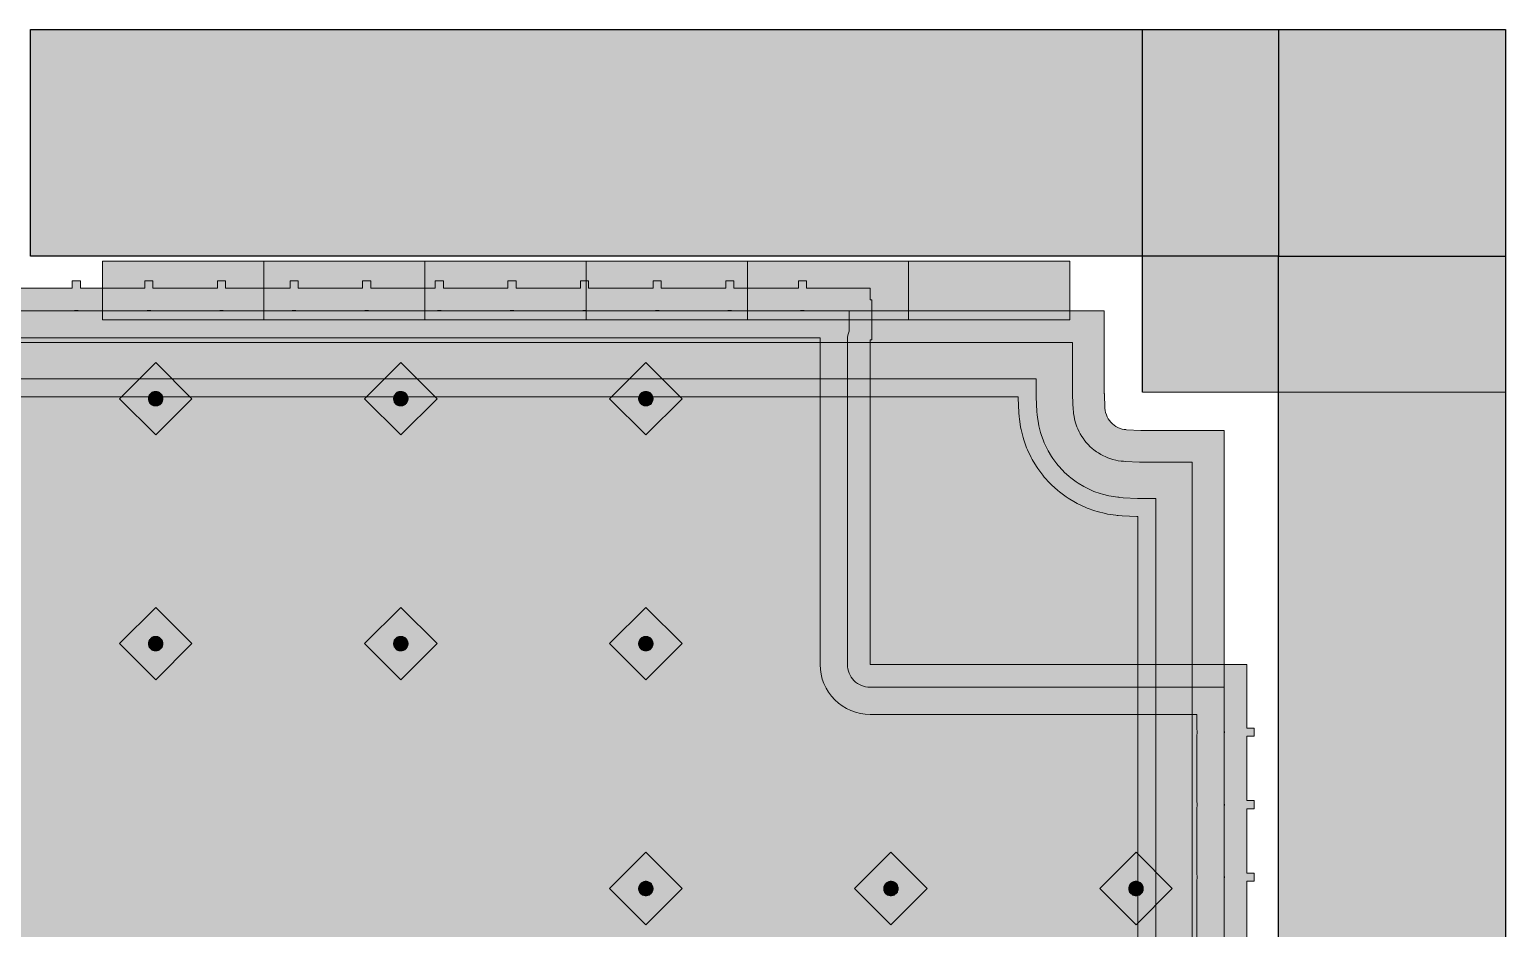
# Model space of a CAD drawing. Header units: metres. Extents: x 2172.2 to 2210.6, y 415.3 to 458.1.
# Drawn here: x 2208.935 to 2210.561, y 436.05 to 437.041 of the extents above; entities that cross this region are included whole.
import ezdxf

# ---------------------------------------------------------------- set-up
doc = ezdxf.new("R2010")
doc.units = ezdxf.units.M
for name, color, linetype, lineweight in [('NC_N1_BANQUETTES', 7, 'CONTINUOUS', 13), ('NC_N1_COLUMNS', 8, 'CONTINUOUS', 25), ('NC_N1_FLOOR_DECOR', 32, 'CONTINUOUS', 13), ('NC_N1_WALL_DECOR', 32, 'CONTINUOUS', 13), ('NC_N1_WALLS', 7, 'CONTINUOUS', 25)]:
    doc.layers.add(name, color=color, linetype=linetype, lineweight=lineweight)

# ---------------------------------------------------------------- blocks, each defined once
blk = doc.blocks.new('NC_N1_ARCHITECTURE')
at = {"layer": 'NC_N1_COLUMNS', "true_color": 0xe6e9ea}
blk.add_hatch(color=256, dxfattribs=at).paths.add_polyline_path([(20.561419, 3.041094), (20.561419, 2.641098), (20.161421, 2.641145), (20.161423, 3.041094)])
at = {"layer": 'NC_N1_WALLS', "true_color": 0xe7e6e1}
for points in [[(20.31142, 2.791096), (18.93642, 2.791096), (18.93642, 3.041096), (20.31142, 3.041096)], [(20.31142, 2.791096), (20.56142, 2.791096), (20.56142, 1.429485), (20.31142, 1.429485)]]:
    blk.add_hatch(color=256, dxfattribs=at).paths.add_polyline_path(points)
at = {"layer": 'NC_N1_COLUMNS', "linetype": 'CONTINUOUS', "lineweight": -2}
blk.add_lwpolyline([(20.561419, 3.041094), (20.561419, 2.641098), (20.161421, 2.641145), (20.161423, 3.041094)], close=True, dxfattribs=at)
at = {"layer": 'NC_N1_WALLS', "linetype": 'CONTINUOUS', "lineweight": -2}
for points in [[(20.31142, 2.791096), (18.93642, 2.791096), (18.93642, 3.041096), (20.31142, 3.041096)], [(20.31142, 2.791096), (20.56142, 2.791096), (20.56142, 1.429485), (20.31142, 1.429485)]]:
    blk.add_lwpolyline(points, close=True, dxfattribs=at)
blk = doc.blocks.new('NC_N1_MIXED_FLOOR_TRIANGLE_L_3')
at = {"true_color": 0xeff0ee}
h = blk.add_hatch(color=256, dxfattribs=at)
h.dxf.hatch_style = 1
h.paths.add_polyline_path([(20.1194, 2.6407), (20.1194, 2.6399), (20.1195, 2.6395), (20.1202, 2.6236), (20.1205, 2.6212), (20.1209, 2.6188), (20.1217, 2.6165), (20.1226, 2.6142), (20.1238, 2.612), (20.1251, 2.61), (20.1267, 2.6081), (20.1284, 2.6064), (20.1303, 2.6048), (20.1323, 2.6034), (20.1345, 2.6023), (20.1368, 2.6013), (20.1391, 2.6006), (20.1415, 2.6001), (20.143, 2.6), (20.144, 2.5999), (20.1598, 2.5991), (20.1611, 2.5991), (20.2171, 2.5991), (20.2514, 2.5991), (20.2514, -5.093), (12.4273, 2.7311), (20.1194, 2.7311), (20.1194, 2.6753)])
at = {"color": 0, "linetype": 'CONTINUOUS', "lineweight": -2, "true_color": 0xa5b2b8}
blk.add_lwpolyline([(12.4273, 2.7311), (20.1194, 2.7311), (20.1194, 2.6753), (20.1194, 2.6407), (20.1194, 2.6399), (20.1195, 2.6395), (20.1202, 2.6236), (20.1205, 2.6212), (20.1209, 2.6188), (20.1217, 2.6165), (20.1226, 2.6142), (20.1238, 2.612), (20.1251, 2.61), (20.1267, 2.6081), (20.1284, 2.6064), (20.1303, 2.6048), (20.1323, 2.6034), (20.1345, 2.6023), (20.1368, 2.6013), (20.1391, 2.6006), (20.1415, 2.6001), (20.143, 2.6), (20.144, 2.5999), (20.1598, 2.5991), (20.1611, 2.5991), (20.2171, 2.5991), (20.2514, 2.5991), (20.2514, -5.093)], dxfattribs=at)
at = {"color": 0, "linetype": 'CONTINUOUS', "lineweight": -2, "true_color": 0xa38246}
for points in [[(12.5118, 2.6961), (20.0844, 2.6961), (20.0844, 2.6753), (20.0844, 2.6407), (20.0844, 2.6399), (20.0845, 2.639), (20.0845, 2.6386), (20.0845, 2.6378), (20.0853, 2.6219), (20.0854, 2.6202), (20.0856, 2.6178), (20.0861, 2.6144), (20.0866, 2.612), (20.0875, 2.6086), (20.0882, 2.6063), (20.0893, 2.6031), (20.0903, 2.6008), (20.0917, 2.5977), (20.0929, 2.5955), (20.0947, 2.5926), (20.096, 2.5905), (20.0981, 2.5878), (20.0996, 2.5859), (20.1019, 2.5833), (20.1037, 2.5816), (20.1062, 2.5793), (20.1081, 2.5777), (20.1109, 2.5757), (20.1129, 2.5743), (20.1158, 2.5726), (20.118, 2.5714), (20.1211, 2.5699), (20.1234, 2.569), (20.1266, 2.5678), (20.129, 2.5671), (20.1323, 2.5663), (20.1347, 2.5658), (20.1381, 2.5653), (20.1395, 2.5652), (20.1405, 2.5651), (20.1423, 2.5649), (20.1581, 2.5642), (20.159, 2.5641), (20.1602, 2.5641), (20.1611, 2.5641), (20.2164, 2.5641), (20.2164, -5.0085)], [(12.6567, 2.6361), (20.0245, 2.6361), (20.0246, 2.6348), (20.0253, 2.619), (20.0257, 2.6143), (20.0259, 2.6119), (20.0273, 2.6027), (20.0278, 2.6003), (20.03, 2.5912), (20.0308, 2.5889), (20.0339, 2.5801), (20.0348, 2.5778), (20.0388, 2.5694), (20.04, 2.5672), (20.0448, 2.5592), (20.0461, 2.5572), (20.0517, 2.5497), (20.0532, 2.5478), (20.0595, 2.5409), (20.0612, 2.5392), (20.0681, 2.5329), (20.07, 2.5314), (20.0775, 2.5258), (20.0796, 2.5244), (20.0876, 2.5196), (20.0897, 2.5185), (20.0982, 2.5145), (20.1004, 2.5136), (20.1092, 2.5104), (20.1115, 2.5097), (20.1206, 2.5074), (20.123, 2.507), (20.1322, 2.5056), (20.1337, 2.5055), (20.1347, 2.5054), (20.1393, 2.505), (20.1552, 2.5042), (20.1564, 2.5042), (20.1564, -4.8636)]]:
    blk.add_lwpolyline(points, dxfattribs=at)
at = {"color": 0, "linetype": 'CONTINUOUS', "lineweight": -2, "true_color": 0x778fa0}
blk.add_lwpolyline([(12.6084, 2.6561), (20.0444, 2.6561), (20.0444, 2.6407), (20.0444, 2.6389), (20.0445, 2.6381), (20.0445, 2.6377), (20.0445, 2.6358), (20.0453, 2.62), (20.0456, 2.6163), (20.0458, 2.6139), (20.0469, 2.6066), (20.0474, 2.6042), (20.0492, 2.597), (20.0499, 2.5947), (20.0524, 2.5878), (20.0533, 2.5855), (20.0565, 2.5788), (20.0576, 2.5767), (20.0614, 2.5704), (20.0628, 2.5683), (20.0671, 2.5624), (20.0687, 2.5605), (20.0736, 2.5551), (20.0754, 2.5533), (20.0808, 2.5484), (20.0827, 2.5468), (20.0886, 2.5424), (20.0907, 2.5411), (20.097, 2.5373), (20.0992, 2.5361), (20.1058, 2.533), (20.1081, 2.532), (20.115, 2.5296), (20.1174, 2.5289), (20.1245, 2.5271), (20.1269, 2.5266), (20.1342, 2.5255), (20.1356, 2.5254), (20.1366, 2.5253), (20.1403, 2.525), (20.1561, 2.5242), (20.158, 2.5241), (20.1592, 2.5241), (20.1611, 2.5241), (20.1764, 2.5241), (20.1764, -4.9119)], dxfattribs=at)
blk = doc.blocks.new('NC_N1_UNIQUE_WALL_COMPOSITION_15')
at = {"true_color": 0xf6f5ef}
h = blk.add_hatch(color=256, dxfattribs=at)
h.dxf.hatch_style = 1
h.paths.add_polyline_path([(0.5328, -0.065), (0.5328, 0), (-0.5328, 0), (-0.5328, -0.065)])
at = {"color": 0, "linetype": 'CONTINUOUS', "lineweight": -2, "true_color": 0xa38246}
blk.add_lwpolyline([(0.5328, -0.065), (0.5328, 0), (-0.5328, 0), (-0.5328, -0.065)], close=True, dxfattribs=at)
for points in [[(-0.3552, -0.065), (-0.3552, 0)], [(-0.1776, -0.065), (-0.1776, 0)], [(0, -0.065), (0, 0)], [(0.1776, -0.065), (0.1776, 0)], [(0.3552, -0.065), (0.3552, 0)]]:
    blk.add_lwpolyline(points, dxfattribs=at)
blk = doc.blocks.new('NC_N1_TRIANGLE_L_BANQUETTE')
at = {"true_color": 0x778fa0}
h = blk.add_hatch(color=256, dxfattribs=at)
h.dxf.hatch_style = 1
h.paths.add_polyline_path([(0.027, 0.92), (0.027, 0.929), (0.035, 0.929), (0.035, 1), (0.027, 1), (0.027, 1.009), (0.035, 1.009), (0.035, 1.08), (0.027, 1.08), (0.027, 1.089), (0.035, 1.089), (0.035, 1.16), (0.027, 1.16), (0.027, 1.169), (0.035, 1.169), (0.035, 1.24), (0.027, 1.24), (0.027, 1.249), (0.035, 1.249), (0.035, 1.32), (0.027, 1.32), (0.027, 1.329), (0.035, 1.329), (0.035, 1.4), (0.027, 1.4), (0.027, 1.409), (0.035, 1.409), (0.035, 1.48), (0.027, 1.48), (0.027, 1.489), (0.035, 1.489), (0.035, 1.56), (0.027, 1.56), (0.027, 1.569), (0.035, 1.569), (0.035, 1.64), (0.027, 1.64), (0.027, 1.649), (0.035, 1.649), (0.035, 1.72), (0.027, 1.72), (0.027, 1.729), (0.035, 1.729), (0.035, 1.8), (0.027, 1.8), (0.027, 1.809), (0.035, 1.809), (0.035, 1.88), (0.027, 1.88), (0.027, 1.889), (0.035, 1.889), (0.035, 1.96), (0.027, 1.96), (0.027, 1.969), (0.035, 1.969), (0.035, 2.04), (0.027, 2.04), (0.027, 2.049), (0.035, 2.049), (0.035, 2.12), (0.027, 2.12), (0.027, 2.129), (0.035, 2.129), (0.035, 2.2), (0.027, 2.2), (0.027, 2.209), (0.035, 2.209), (0.035, 2.28), (0.027, 2.28), (0.027, 2.289), (0.035, 2.289), (0.035, 2.36), (0.027, 2.36), (0.027, 2.369), (0.035, 2.369), (0.035, 2.44), (0.027, 2.44), (0.027, 2.449), (0.035, 2.449), (0.035, 2.52), (0.027, 2.52), (0.027, 2.529), (0.035, 2.529), (0.035, 2.6), (0.027, 2.6), (0.027, 2.609), (0.035, 2.609), (0.035, 2.68), (0.027, 2.68), (0.027, 2.689), (0.035, 2.689), (0.035, 2.76), (0.027, 2.76), (0.027, 2.769), (0.035, 2.769), (0.035, 2.84), (0.027, 2.84), (0.027, 2.849), (0.035, 2.849), (0.035, 2.92), (0.027, 2.92), (0.027, 2.929), (0.035, 2.929), (0.035, 3), (0.027, 3), (0.027, 3.009), (0.035, 3.009), (0.035, 3.08), (0.027, 3.08), (0.027, 3.089), (0.035, 3.089), (0.035, 3.16), (0.027, 3.16), (0.027, 3.169), (0.035, 3.169), (0.035, 3.24), (0.027, 3.24), (0.027, 3.249), (0.035, 3.249), (0.035, 3.32), (0.027, 3.32), (0.027, 3.329), (0.035, 3.329), (0.035, 3.4), (0.027, 3.4), (0.027, 3.409), (0.035, 3.409), (0.035, 3.48), (0.027, 3.48), (0.027, 3.489), (0.035, 3.489), (0.035, 3.56), (0.027, 3.56), (0.027, 3.569), (0.035, 3.569), (0.035, 3.64), (0.027, 3.64), (0.027, 3.649), (0.035, 3.649), (0.035, 3.72), (0.027, 3.72), (0.027, 3.729), (0.035, 3.729), (0.035, 3.8), (0.027, 3.8), (0.027, 3.809), (0.035, 3.809), (0.035, 3.88), (0.027, 3.88), (0.027, 3.889), (0.035, 3.889), (0.035, 3.96), (0.027, 3.96), (0.027, 3.969), (0.035, 3.969), (0.035, 4.04), (0.027, 4.04), (0.027, 4.049), (0.035, 4.049), (0.035, 4.12), (0.027, 4.12), (0.027, 4.129), (0.035, 4.129), (0.035, 4.2), (0.027, 4.2), (0.027, 4.209), (0.035, 4.209), (0.035, 4.28), (0.027, 4.28), (0.027, 4.289), (0.035, 4.289), (0.035, 4.35), (0.8, 4.35), (0.8, 0.8), (4.35, 0.8), (4.35, 0.035), (4.289, 0.035), (4.289, 0.027), (4.28, 0.027), (4.28, 0.035), (4.209, 0.035), (4.209, 0.027), (4.2, 0.027), (4.2, 0.035), (4.129, 0.035), (4.129, 0.027), (4.12, 0.027), (4.12, 0.035), (4.049, 0.035), (4.049, 0.027), (4.04, 0.027), (4.04, 0.035), (3.969, 0.035), (3.969, 0.027), (3.96, 0.027), (3.96, 0.035), (3.889, 0.035), (3.889, 0.027), (3.88, 0.027), (3.88, 0.035), (3.809, 0.035), (3.809, 0.027), (3.8, 0.027), (3.8, 0.035), (3.729, 0.035), (3.729, 0.027), (3.72, 0.027), (3.72, 0.035), (3.649, 0.035), (3.649, 0.027), (3.64, 0.027), (3.64, 0.035), (3.569, 0.035), (3.569, 0.027), (3.56, 0.027), (3.56, 0.035), (3.489, 0.035), (3.489, 0.027), (3.48, 0.027), (3.48, 0.035), (3.409, 0.035), (3.409, 0.027), (3.4, 0.027), (3.4, 0.035), (3.329, 0.035), (3.329, 0.027), (3.32, 0.027), (3.32, 0.035), (3.249, 0.035), (3.249, 0.027), (3.24, 0.027), (3.24, 0.035), (3.169, 0.035), (3.169, 0.027), (3.16, 0.027), (3.16, 0.035), (3.089, 0.035), (3.089, 0.027), (3.08, 0.027), (3.08, 0.035), (3.009, 0.035), (3.009, 0.027), (3, 0.027), (3, 0.035), (2.929, 0.035), (2.929, 0.027), (2.92, 0.027), (2.92, 0.035), (2.849, 0.035), (2.849, 0.027), (2.84, 0.027), (2.84, 0.035), (2.769, 0.035), (2.769, 0.027), (2.76, 0.027), (2.76, 0.035), (2.689, 0.035), (2.689, 0.027), (2.68, 0.027), (2.68, 0.035), (2.609, 0.035), (2.609, 0.027), (2.6, 0.027), (2.6, 0.035), (2.529, 0.035), (2.529, 0.027), (2.52, 0.027), (2.52, 0.035), (2.449, 0.035), (2.449, 0.027), (2.44, 0.027), (2.44, 0.035), (2.369, 0.035), (2.369, 0.027), (2.36, 0.027), (2.36, 0.035), (2.289, 0.035), (2.289, 0.027), (2.28, 0.027), (2.28, 0.035), (2.209, 0.035), (2.209, 0.027), (2.2, 0.027), (2.2, 0.035), (2.129, 0.035), (2.129, 0.027), (2.12, 0.027), (2.12, 0.035), (2.049, 0.035), (2.049, 0.027), (2.04, 0.027), (2.04, 0.035), (1.969, 0.035), (1.969, 0.027), (1.96, 0.027), (1.96, 0.035), (1.889, 0.035), (1.889, 0.027), (1.88, 0.027), (1.88, 0.035), (1.809, 0.035), (1.809, 0.027), (1.8, 0.027), (1.8, 0.035), (1.729, 0.035), (1.729, 0.027), (1.72, 0.027), (1.72, 0.035), (1.649, 0.035), (1.649, 0.027), (1.64, 0.027), (1.64, 0.035), (1.569, 0.035), (1.569, 0.027), (1.56, 0.027), (1.56, 0.035), (1.489, 0.035), (1.489, 0.027), (1.48, 0.027), (1.48, 0.035), (1.409, 0.035), (1.409, 0.027), (1.4, 0.027), (1.4, 0.035), (1.329, 0.035), (1.329, 0.027), (1.32, 0.027), (1.32, 0.035), (1.249, 0.035), (1.249, 0.027), (1.24, 0.027), (1.24, 0.035), (1.169, 0.035), (1.169, 0.027), (1.16, 0.027), (1.16, 0.035), (1.089, 0.035), (1.089, 0.027), (1.08, 0.027), (1.08, 0.035), (1.009, 0.035), (1.009, 0.027), (1, 0.027), (1, 0.035), (0.929, 0.035), (0.929, 0.027), (0.92, 0.027), (0.92, 0.035), (0.849, 0.035), (0.849, 0.027), (0.84, 0.027), (0.84, 0.035), (0.769, 0.035), (0.769, 0.027), (0.76, 0.027), (0.76, 0.035), (0.689, 0.035), (0.689, 0.027), (0.68, 0.027), (0.68, 0.035), (0.609, 0.035), (0.609, 0.027), (0.6, 0.027), (0.6, 0.035), (0.529, 0.035), (0.529, 0.027), (0.52, 0.027), (0.52, 0.035), (0.45, 0.035), (0.45, 0.048), (0.448, 0.048), (0.448, 0.092), (0.45, 0.092), (0.45, 0.45), (0.035, 0.45), (0.035, 0.52), (0.027, 0.52), (0.027, 0.529), (0.035, 0.529), (0.035, 0.6), (0.027, 0.6), (0.027, 0.609), (0.035, 0.609), (0.035, 0.68), (0.027, 0.68), (0.027, 0.689), (0.035, 0.689), (0.035, 0.76), (0.027, 0.76), (0.027, 0.769), (0.035, 0.769), (0.035, 0.84), (0.027, 0.84), (0.027, 0.849), (0.035, 0.849), (0.035, 0.92)])
at = {"true_color": 0xa38246}
h = blk.add_hatch(color=256, dxfattribs=at)
h.dxf.hatch_style = 1
h.paths.add_polyline_path([(0.165, 0.697), (0.165, 0.6962), (0.1648, 0.6954), (0.1647, 0.6947), (0.1644, 0.6939), (0.1641, 0.6932), (0.1637, 0.6926), (0.1632, 0.6919), (0.1627, 0.6913), (0.1621, 0.6908), (0.1614, 0.6903), (0.1608, 0.6899), (0.1601, 0.6896), (0.1593, 0.6893), (0.1586, 0.6892), (0.1578, 0.689), (0.157, 0.689), (0.1562, 0.689), (0.1554, 0.6892), (0.1547, 0.6893), (0.1539, 0.6896), (0.1532, 0.6899), (0.1526, 0.6903), (0.1519, 0.6908), (0.1513, 0.6913), (0.1508, 0.6919), (0.1503, 0.6926), (0.1499, 0.6932), (0.1496, 0.6939), (0.1493, 0.6947), (0.1492, 0.6954), (0.149, 0.6962), (0.149, 0.697), (0.149, 0.6978), (0.1492, 0.6986), (0.1493, 0.6993), (0.1496, 0.7001), (0.1499, 0.7008), (0.1503, 0.7014), (0.1508, 0.7021), (0.1513, 0.7027), (0.1519, 0.7032), (0.1526, 0.7037), (0.1532, 0.7041), (0.1539, 0.7044), (0.1547, 0.7047), (0.1554, 0.7048), (0.1562, 0.705), (0.157, 0.705), (0.1578, 0.705), (0.1586, 0.7048), (0.1593, 0.7047), (0.1601, 0.7044), (0.1608, 0.7041), (0.1614, 0.7037), (0.1621, 0.7032), (0.1627, 0.7027), (0.1632, 0.7021), (0.1637, 0.7014), (0.1641, 0.7008), (0.1644, 0.7001), (0.1647, 0.6993), (0.1648, 0.6986), (0.165, 0.6978)])
h = blk.add_hatch(color=256, dxfattribs=at)
h.dxf.hatch_style = 1
h.paths.add_polyline_path([(0.435, 0.697), (0.435, 0.6962), (0.4348, 0.6954), (0.4347, 0.6947), (0.4344, 0.6939), (0.4341, 0.6932), (0.4337, 0.6926), (0.4332, 0.6919), (0.4327, 0.6913), (0.4321, 0.6908), (0.4314, 0.6903), (0.4308, 0.6899), (0.4301, 0.6896), (0.4293, 0.6893), (0.4286, 0.6892), (0.4278, 0.689), (0.427, 0.689), (0.4262, 0.689), (0.4254, 0.6892), (0.4247, 0.6893), (0.4239, 0.6896), (0.4232, 0.6899), (0.4226, 0.6903), (0.4219, 0.6908), (0.4213, 0.6913), (0.4208, 0.6919), (0.4203, 0.6926), (0.4199, 0.6932), (0.4196, 0.6939), (0.4193, 0.6947), (0.4192, 0.6954), (0.419, 0.6962), (0.419, 0.697), (0.419, 0.6978), (0.4192, 0.6986), (0.4193, 0.6993), (0.4196, 0.7001), (0.4199, 0.7008), (0.4203, 0.7014), (0.4208, 0.7021), (0.4213, 0.7027), (0.4219, 0.7032), (0.4226, 0.7037), (0.4232, 0.7041), (0.4239, 0.7044), (0.4247, 0.7047), (0.4254, 0.7048), (0.4262, 0.705), (0.427, 0.705), (0.4278, 0.705), (0.4286, 0.7048), (0.4293, 0.7047), (0.4301, 0.7044), (0.4308, 0.7041), (0.4314, 0.7037), (0.4321, 0.7032), (0.4327, 0.7027), (0.4332, 0.7021), (0.4337, 0.7014), (0.4341, 0.7008), (0.4344, 0.7001), (0.4347, 0.6993), (0.4348, 0.6986), (0.435, 0.6978)])
h = blk.add_hatch(color=256, dxfattribs=at)
h.dxf.hatch_style = 1
h.paths.add_polyline_path([(0.705, 0.697), (0.705, 0.6962), (0.7048, 0.6954), (0.7047, 0.6947), (0.7044, 0.6939), (0.7041, 0.6932), (0.7037, 0.6926), (0.7032, 0.6919), (0.7027, 0.6913), (0.7021, 0.6908), (0.7014, 0.6903), (0.7008, 0.6899), (0.7001, 0.6896), (0.6993, 0.6893), (0.6986, 0.6892), (0.6978, 0.689), (0.697, 0.689), (0.6962, 0.689), (0.6954, 0.6892), (0.6947, 0.6893), (0.6939, 0.6896), (0.6932, 0.6899), (0.6926, 0.6903), (0.6919, 0.6908), (0.6913, 0.6913), (0.6908, 0.6919), (0.6903, 0.6926), (0.6899, 0.6932), (0.6896, 0.6939), (0.6893, 0.6947), (0.6892, 0.6954), (0.689, 0.6962), (0.689, 0.697), (0.689, 0.6978), (0.6892, 0.6986), (0.6893, 0.6993), (0.6896, 0.7001), (0.6899, 0.7008), (0.6903, 0.7014), (0.6908, 0.7021), (0.6913, 0.7027), (0.6919, 0.7032), (0.6926, 0.7037), (0.6932, 0.7041), (0.6939, 0.7044), (0.6947, 0.7047), (0.6954, 0.7048), (0.6962, 0.705), (0.697, 0.705), (0.6978, 0.705), (0.6986, 0.7048), (0.6993, 0.7047), (0.7001, 0.7044), (0.7008, 0.7041), (0.7014, 0.7037), (0.7021, 0.7032), (0.7027, 0.7027), (0.7032, 0.7021), (0.7037, 0.7014), (0.7041, 0.7008), (0.7044, 0.7001), (0.7047, 0.6993), (0.7048, 0.6986), (0.705, 0.6978)])
h = blk.add_hatch(color=256, dxfattribs=at)
h.dxf.hatch_style = 1
h.paths.add_polyline_path([(0.705, 0.427), (0.705, 0.4262), (0.7048, 0.4254), (0.7047, 0.4247), (0.7044, 0.4239), (0.7041, 0.4232), (0.7037, 0.4226), (0.7032, 0.4219), (0.7027, 0.4213), (0.7021, 0.4208), (0.7014, 0.4203), (0.7008, 0.4199), (0.7001, 0.4196), (0.6993, 0.4193), (0.6986, 0.4192), (0.6978, 0.419), (0.697, 0.419), (0.6962, 0.419), (0.6954, 0.4192), (0.6947, 0.4193), (0.6939, 0.4196), (0.6932, 0.4199), (0.6926, 0.4203), (0.6919, 0.4208), (0.6913, 0.4213), (0.6908, 0.4219), (0.6903, 0.4226), (0.6899, 0.4232), (0.6896, 0.4239), (0.6893, 0.4247), (0.6892, 0.4254), (0.689, 0.4262), (0.689, 0.427), (0.689, 0.4278), (0.6892, 0.4286), (0.6893, 0.4293), (0.6896, 0.4301), (0.6899, 0.4308), (0.6903, 0.4314), (0.6908, 0.4321), (0.6913, 0.4327), (0.6919, 0.4332), (0.6926, 0.4337), (0.6932, 0.4341), (0.6939, 0.4344), (0.6947, 0.4347), (0.6954, 0.4348), (0.6962, 0.435), (0.697, 0.435), (0.6978, 0.435), (0.6986, 0.4348), (0.6993, 0.4347), (0.7001, 0.4344), (0.7008, 0.4341), (0.7014, 0.4337), (0.7021, 0.4332), (0.7027, 0.4327), (0.7032, 0.4321), (0.7037, 0.4314), (0.7041, 0.4308), (0.7044, 0.4301), (0.7047, 0.4293), (0.7048, 0.4286), (0.705, 0.4278)])
h = blk.add_hatch(color=256, dxfattribs=at)
h.dxf.hatch_style = 1
h.paths.add_polyline_path([(0.975, 0.427), (0.975, 0.4262), (0.9748, 0.4254), (0.9747, 0.4247), (0.9744, 0.4239), (0.9741, 0.4232), (0.9737, 0.4226), (0.9732, 0.4219), (0.9727, 0.4213), (0.9721, 0.4208), (0.9714, 0.4203), (0.9708, 0.4199), (0.9701, 0.4196), (0.9693, 0.4193), (0.9686, 0.4192), (0.9678, 0.419), (0.967, 0.419), (0.9662, 0.419), (0.9654, 0.4192), (0.9647, 0.4193), (0.9639, 0.4196), (0.9632, 0.4199), (0.9626, 0.4203), (0.9619, 0.4208), (0.9613, 0.4213), (0.9608, 0.4219), (0.9603, 0.4226), (0.9599, 0.4232), (0.9596, 0.4239), (0.9593, 0.4247), (0.9592, 0.4254), (0.959, 0.4262), (0.959, 0.427), (0.959, 0.4278), (0.9592, 0.4286), (0.9593, 0.4293), (0.9596, 0.4301), (0.9599, 0.4308), (0.9603, 0.4314), (0.9608, 0.4321), (0.9613, 0.4327), (0.9619, 0.4332), (0.9626, 0.4337), (0.9632, 0.4341), (0.9639, 0.4344), (0.9647, 0.4347), (0.9654, 0.4348), (0.9662, 0.435), (0.967, 0.435), (0.9678, 0.435), (0.9686, 0.4348), (0.9693, 0.4347), (0.9701, 0.4344), (0.9708, 0.4341), (0.9714, 0.4337), (0.9721, 0.4332), (0.9727, 0.4327), (0.9732, 0.4321), (0.9737, 0.4314), (0.9741, 0.4308), (0.9744, 0.4301), (0.9747, 0.4293), (0.9748, 0.4286), (0.975, 0.4278)])
h = blk.add_hatch(color=256, dxfattribs=at)
h.dxf.hatch_style = 1
h.paths.add_polyline_path([(1.245, 0.427), (1.245, 0.4262), (1.2448, 0.4254), (1.2447, 0.4247), (1.2444, 0.4239), (1.2441, 0.4232), (1.2437, 0.4226), (1.2432, 0.4219), (1.2427, 0.4213), (1.2421, 0.4208), (1.2414, 0.4203), (1.2408, 0.4199), (1.2401, 0.4196), (1.2393, 0.4193), (1.2386, 0.4192), (1.2378, 0.419), (1.237, 0.419), (1.2362, 0.419), (1.2354, 0.4192), (1.2347, 0.4193), (1.2339, 0.4196), (1.2332, 0.4199), (1.2326, 0.4203), (1.2319, 0.4208), (1.2313, 0.4213), (1.2308, 0.4219), (1.2303, 0.4226), (1.2299, 0.4232), (1.2296, 0.4239), (1.2293, 0.4247), (1.2292, 0.4254), (1.229, 0.4262), (1.229, 0.427), (1.229, 0.4278), (1.2292, 0.4286), (1.2293, 0.4293), (1.2296, 0.4301), (1.2299, 0.4308), (1.2303, 0.4314), (1.2308, 0.4321), (1.2313, 0.4327), (1.2319, 0.4332), (1.2326, 0.4337), (1.2332, 0.4341), (1.2339, 0.4344), (1.2347, 0.4347), (1.2354, 0.4348), (1.2362, 0.435), (1.237, 0.435), (1.2378, 0.435), (1.2386, 0.4348), (1.2393, 0.4347), (1.2401, 0.4344), (1.2408, 0.4341), (1.2414, 0.4337), (1.2421, 0.4332), (1.2427, 0.4327), (1.2432, 0.4321), (1.2437, 0.4314), (1.2441, 0.4308), (1.2444, 0.4301), (1.2447, 0.4293), (1.2448, 0.4286), (1.245, 0.4278)])
h = blk.add_hatch(color=256, dxfattribs=at)
h.dxf.hatch_style = 1
h.paths.add_polyline_path([(0.705, 0.157), (0.705, 0.1562), (0.7048, 0.1554), (0.7047, 0.1547), (0.7044, 0.1539), (0.7041, 0.1532), (0.7037, 0.1526), (0.7032, 0.1519), (0.7027, 0.1513), (0.7021, 0.1508), (0.7014, 0.1503), (0.7008, 0.1499), (0.7001, 0.1496), (0.6993, 0.1493), (0.6986, 0.1492), (0.6978, 0.149), (0.697, 0.149), (0.6962, 0.149), (0.6954, 0.1492), (0.6947, 0.1493), (0.6939, 0.1496), (0.6932, 0.1499), (0.6926, 0.1503), (0.6919, 0.1508), (0.6913, 0.1513), (0.6908, 0.1519), (0.6903, 0.1526), (0.6899, 0.1532), (0.6896, 0.1539), (0.6893, 0.1547), (0.6892, 0.1554), (0.689, 0.1562), (0.689, 0.157), (0.689, 0.1578), (0.6892, 0.1586), (0.6893, 0.1593), (0.6896, 0.1601), (0.6899, 0.1608), (0.6903, 0.1614), (0.6908, 0.1621), (0.6913, 0.1627), (0.6919, 0.1632), (0.6926, 0.1637), (0.6932, 0.1641), (0.6939, 0.1644), (0.6947, 0.1647), (0.6954, 0.1648), (0.6962, 0.165), (0.697, 0.165), (0.6978, 0.165), (0.6986, 0.1648), (0.6993, 0.1647), (0.7001, 0.1644), (0.7008, 0.1641), (0.7014, 0.1637), (0.7021, 0.1632), (0.7027, 0.1627), (0.7032, 0.1621), (0.7037, 0.1614), (0.7041, 0.1608), (0.7044, 0.1601), (0.7047, 0.1593), (0.7048, 0.1586), (0.705, 0.1578)])
h = blk.add_hatch(color=256, dxfattribs=at)
h.dxf.hatch_style = 1
h.paths.add_polyline_path([(0.975, 0.157), (0.975, 0.1562), (0.9748, 0.1554), (0.9747, 0.1547), (0.9744, 0.1539), (0.9741, 0.1532), (0.9737, 0.1526), (0.9732, 0.1519), (0.9727, 0.1513), (0.9721, 0.1508), (0.9714, 0.1503), (0.9708, 0.1499), (0.9701, 0.1496), (0.9693, 0.1493), (0.9686, 0.1492), (0.9678, 0.149), (0.967, 0.149), (0.9662, 0.149), (0.9654, 0.1492), (0.9647, 0.1493), (0.9639, 0.1496), (0.9632, 0.1499), (0.9626, 0.1503), (0.9619, 0.1508), (0.9613, 0.1513), (0.9608, 0.1519), (0.9603, 0.1526), (0.9599, 0.1532), (0.9596, 0.1539), (0.9593, 0.1547), (0.9592, 0.1554), (0.959, 0.1562), (0.959, 0.157), (0.959, 0.1578), (0.9592, 0.1586), (0.9593, 0.1593), (0.9596, 0.1601), (0.9599, 0.1608), (0.9603, 0.1614), (0.9608, 0.1621), (0.9613, 0.1627), (0.9619, 0.1632), (0.9626, 0.1637), (0.9632, 0.1641), (0.9639, 0.1644), (0.9647, 0.1647), (0.9654, 0.1648), (0.9662, 0.165), (0.967, 0.165), (0.9678, 0.165), (0.9686, 0.1648), (0.9693, 0.1647), (0.9701, 0.1644), (0.9708, 0.1641), (0.9714, 0.1637), (0.9721, 0.1632), (0.9727, 0.1627), (0.9732, 0.1621), (0.9737, 0.1614), (0.9741, 0.1608), (0.9744, 0.1601), (0.9747, 0.1593), (0.9748, 0.1586), (0.975, 0.1578)])
h = blk.add_hatch(color=256, dxfattribs=at)
h.dxf.hatch_style = 1
h.paths.add_polyline_path([(1.245, 0.157), (1.245, 0.1562), (1.2448, 0.1554), (1.2447, 0.1547), (1.2444, 0.1539), (1.2441, 0.1532), (1.2437, 0.1526), (1.2432, 0.1519), (1.2427, 0.1513), (1.2421, 0.1508), (1.2414, 0.1503), (1.2408, 0.1499), (1.2401, 0.1496), (1.2393, 0.1493), (1.2386, 0.1492), (1.2378, 0.149), (1.237, 0.149), (1.2362, 0.149), (1.2354, 0.1492), (1.2347, 0.1493), (1.2339, 0.1496), (1.2332, 0.1499), (1.2326, 0.1503), (1.2319, 0.1508), (1.2313, 0.1513), (1.2308, 0.1519), (1.2303, 0.1526), (1.2299, 0.1532), (1.2296, 0.1539), (1.2293, 0.1547), (1.2292, 0.1554), (1.229, 0.1562), (1.229, 0.157), (1.229, 0.1578), (1.2292, 0.1586), (1.2293, 0.1593), (1.2296, 0.1601), (1.2299, 0.1608), (1.2303, 0.1614), (1.2308, 0.1621), (1.2313, 0.1627), (1.2319, 0.1632), (1.2326, 0.1637), (1.2332, 0.1641), (1.2339, 0.1644), (1.2347, 0.1647), (1.2354, 0.1648), (1.2362, 0.165), (1.237, 0.165), (1.2378, 0.165), (1.2386, 0.1648), (1.2393, 0.1647), (1.2401, 0.1644), (1.2408, 0.1641), (1.2414, 0.1637), (1.2421, 0.1632), (1.2427, 0.1627), (1.2432, 0.1621), (1.2437, 0.1614), (1.2441, 0.1608), (1.2444, 0.1601), (1.2447, 0.1593), (1.2448, 0.1586), (1.245, 0.1578)])
at = {"color": 0, "linetype": 'CONTINUOUS', "lineweight": -2, "true_color": 0x2d3540}
blk.add_lwpolyline([(1.4, 0.035), (1.329, 0.035), (1.329, 0.027), (1.32, 0.027), (1.32, 0.035), (1.249, 0.035), (1.249, 0.027), (1.24, 0.027), (1.24, 0.035), (1.169, 0.035), (1.169, 0.027), (1.16, 0.027), (1.16, 0.035), (1.089, 0.035), (1.089, 0.027), (1.08, 0.027), (1.08, 0.035), (1.009, 0.035), (1.009, 0.027), (1, 0.027), (1, 0.035), (0.929, 0.035), (0.929, 0.027), (0.92, 0.027), (0.92, 0.035), (0.849, 0.035), (0.849, 0.027), (0.84, 0.027), (0.84, 0.035), (0.769, 0.035), (0.769, 0.027), (0.76, 0.027), (0.76, 0.035), (0.689, 0.035), (0.689, 0.027), (0.68, 0.027), (0.68, 0.035), (0.609, 0.035), (0.609, 0.027), (0.6, 0.027), (0.6, 0.035), (0.529, 0.035), (0.529, 0.027), (0.52, 0.027), (0.52, 0.035), (0.45, 0.035), (0.45, 0.048), (0.448, 0.048), (0.448, 0.092), (0.45, 0.092), (0.45, 0.45), (0.035, 0.45), (0.035, 0.52), (0.027, 0.52), (0.027, 0.529), (0.035, 0.529), (0.035, 0.6), (0.027, 0.6), (0.027, 0.609), (0.035, 0.609), (0.035, 0.68), (0.027, 0.68), (0.027, 0.689), (0.035, 0.689), (0.035, 0.76)], dxfattribs=at)
at = {"color": 0, "linetype": 'CONTINUOUS', "lineweight": -2, "true_color": 0xa38246}
for points in [[(1.4, 0.06), (1.329, 0.06), (1.3265, 0.0599), (1.3245, 0.0596), (1.3225, 0.0599), (1.32, 0.06), (1.249, 0.06), (1.2465, 0.0599), (1.2445, 0.0596), (1.2425, 0.0599), (1.24, 0.06), (1.169, 0.06), (1.1665, 0.0599), (1.1645, 0.0596), (1.1625, 0.0599), (1.16, 0.06), (1.089, 0.06), (1.0865, 0.0599), (1.0845, 0.0596), (1.0825, 0.0599), (1.08, 0.06), (1.009, 0.06), (1.0065, 0.0599), (1.0045, 0.0596), (1.0025, 0.0599), (1, 0.06), (0.929, 0.06), (0.9265, 0.0599), (0.9245, 0.0596), (0.9225, 0.0599), (0.92, 0.06), (0.849, 0.06), (0.8465, 0.0599), (0.8445, 0.0596), (0.8425, 0.0599), (0.84, 0.06), (0.769, 0.06), (0.7665, 0.0599), (0.7645, 0.0596), (0.7625, 0.0599), (0.76, 0.06), (0.689, 0.06), (0.6865, 0.0599), (0.6845, 0.0596), (0.6825, 0.0599), (0.68, 0.06), (0.609, 0.06), (0.6065, 0.0599), (0.6045, 0.0596), (0.6025, 0.0599), (0.6, 0.06), (0.529, 0.06), (0.5265, 0.0599), (0.5245, 0.0596), (0.5225, 0.0599), (0.52, 0.06), (0.473, 0.06), (0.473, 0.0822), (0.4731, 0.0824), (0.4739, 0.0847), (0.4745, 0.0871), (0.4749, 0.0895), (0.475, 0.092), (0.475, 0.45), (0.4749, 0.4525), (0.4745, 0.4549), (0.4739, 0.4573), (0.4731, 0.4596), (0.472, 0.4618), (0.4708, 0.4639), (0.4693, 0.4659), (0.4677, 0.4677), (0.4659, 0.4693), (0.4639, 0.4708), (0.4618, 0.472), (0.4596, 0.4731), (0.4573, 0.4739), (0.4549, 0.4745), (0.4525, 0.4749), (0.45, 0.475), (0.06, 0.475), (0.06, 0.52), (0.0599, 0.5225), (0.0596, 0.5245), (0.0599, 0.5265), (0.06, 0.529), (0.06, 0.6), (0.0599, 0.6025), (0.0596, 0.6045), (0.0599, 0.6065), (0.06, 0.609), (0.06, 0.68), (0.0599, 0.6825), (0.0596, 0.6845), (0.0599, 0.6865), (0.06, 0.689), (0.06, 0.76)], [(1.4, 0.09), (1.329, 0.09), (1.3245, 0.0898), (1.32, 0.09), (1.249, 0.09), (1.2445, 0.0898), (1.24, 0.09), (1.169, 0.09), (1.1645, 0.0898), (1.16, 0.09), (1.089, 0.09), (1.0845, 0.0898), (1.08, 0.09), (1.009, 0.09), (1.0045, 0.0898), (1, 0.09), (0.929, 0.09), (0.9245, 0.0898), (0.92, 0.09), (0.849, 0.09), (0.8445, 0.0898), (0.84, 0.09), (0.769, 0.09), (0.7645, 0.0898), (0.76, 0.09), (0.689, 0.09), (0.6845, 0.0898), (0.68, 0.09), (0.609, 0.09), (0.6045, 0.0898), (0.6, 0.09), (0.529, 0.09), (0.5245, 0.0898), (0.52, 0.09), (0.5049, 0.09), (0.505, 0.092), (0.505, 0.45), (0.5047, 0.4554), (0.5039, 0.4607), (0.5026, 0.466), (0.5008, 0.471), (0.4985, 0.4759), (0.4957, 0.4806), (0.4925, 0.4849), (0.4889, 0.4889), (0.4849, 0.4925), (0.4806, 0.4957), (0.4759, 0.4985), (0.471, 0.5008), (0.466, 0.5026), (0.4607, 0.5039), (0.4554, 0.5047), (0.45, 0.505), (0.09, 0.505), (0.09, 0.52), (0.0898, 0.5245), (0.09, 0.529), (0.09, 0.6), (0.0898, 0.6045), (0.09, 0.609), (0.09, 0.68), (0.0898, 0.6845), (0.09, 0.689), (0.09, 0.76)]]:
    blk.add_lwpolyline(points, dxfattribs=at)
at = {"color": 0, "linetype": 'CONTINUOUS', "lineweight": -2, "true_color": 0xbfccd3}
for points in [[(0.157, 0.657), (0.197, 0.697), (0.157, 0.737), (0.117, 0.697)], [(0.427, 0.657), (0.467, 0.697), (0.427, 0.737), (0.387, 0.697)], [(0.697, 0.657), (0.737, 0.697), (0.697, 0.737), (0.657, 0.697)], [(0.697, 0.387), (0.737, 0.427), (0.697, 0.467), (0.657, 0.427)], [(0.967, 0.387), (1.007, 0.427), (0.967, 0.467), (0.927, 0.427)], [(1.237, 0.387), (1.277, 0.427), (1.237, 0.467), (1.197, 0.427)], [(0.697, 0.117), (0.737, 0.157), (0.697, 0.197), (0.657, 0.157)], [(0.967, 0.117), (1.007, 0.157), (0.967, 0.197), (0.927, 0.157)], [(1.237, 0.117), (1.277, 0.157), (1.237, 0.197), (1.197, 0.157)]]:
    blk.add_lwpolyline(points, close=True, dxfattribs=at)
at = {"color": 0, "linetype": 'CONTINUOUS', "lineweight": -2}
for points in [[(0.165, 0.697), (0.165, 0.6962), (0.1648, 0.6954), (0.1647, 0.6947), (0.1644, 0.6939), (0.1641, 0.6932), (0.1637, 0.6926), (0.1632, 0.6919), (0.1627, 0.6913), (0.1621, 0.6908), (0.1614, 0.6903), (0.1608, 0.6899), (0.1601, 0.6896), (0.1593, 0.6893), (0.1586, 0.6892), (0.1578, 0.689), (0.157, 0.689), (0.1562, 0.689), (0.1554, 0.6892), (0.1547, 0.6893), (0.1539, 0.6896), (0.1532, 0.6899), (0.1526, 0.6903), (0.1519, 0.6908), (0.1513, 0.6913), (0.1508, 0.6919), (0.1503, 0.6926), (0.1499, 0.6932), (0.1496, 0.6939), (0.1493, 0.6947), (0.1492, 0.6954), (0.149, 0.6962), (0.149, 0.697), (0.149, 0.6978), (0.1492, 0.6986), (0.1493, 0.6993), (0.1496, 0.7001), (0.1499, 0.7008), (0.1503, 0.7014), (0.1508, 0.7021), (0.1513, 0.7027), (0.1519, 0.7032), (0.1526, 0.7037), (0.1532, 0.7041), (0.1539, 0.7044), (0.1547, 0.7047), (0.1554, 0.7048), (0.1562, 0.705), (0.157, 0.705), (0.1578, 0.705), (0.1586, 0.7048), (0.1593, 0.7047), (0.1601, 0.7044), (0.1608, 0.7041), (0.1614, 0.7037), (0.1621, 0.7032), (0.1627, 0.7027), (0.1632, 0.7021), (0.1637, 0.7014), (0.1641, 0.7008), (0.1644, 0.7001), (0.1647, 0.6993), (0.1648, 0.6986), (0.165, 0.6978)], [(0.435, 0.697), (0.435, 0.6962), (0.4348, 0.6954), (0.4347, 0.6947), (0.4344, 0.6939), (0.4341, 0.6932), (0.4337, 0.6926), (0.4332, 0.6919), (0.4327, 0.6913), (0.4321, 0.6908), (0.4314, 0.6903), (0.4308, 0.6899), (0.4301, 0.6896), (0.4293, 0.6893), (0.4286, 0.6892), (0.4278, 0.689), (0.427, 0.689), (0.4262, 0.689), (0.4254, 0.6892), (0.4247, 0.6893), (0.4239, 0.6896), (0.4232, 0.6899), (0.4226, 0.6903), (0.4219, 0.6908), (0.4213, 0.6913), (0.4208, 0.6919), (0.4203, 0.6926), (0.4199, 0.6932), (0.4196, 0.6939), (0.4193, 0.6947), (0.4192, 0.6954), (0.419, 0.6962), (0.419, 0.697), (0.419, 0.6978), (0.4192, 0.6986), (0.4193, 0.6993), (0.4196, 0.7001), (0.4199, 0.7008), (0.4203, 0.7014), (0.4208, 0.7021), (0.4213, 0.7027), (0.4219, 0.7032), (0.4226, 0.7037), (0.4232, 0.7041), (0.4239, 0.7044), (0.4247, 0.7047), (0.4254, 0.7048), (0.4262, 0.705), (0.427, 0.705), (0.4278, 0.705), (0.4286, 0.7048), (0.4293, 0.7047), (0.4301, 0.7044), (0.4308, 0.7041), (0.4314, 0.7037), (0.4321, 0.7032), (0.4327, 0.7027), (0.4332, 0.7021), (0.4337, 0.7014), (0.4341, 0.7008), (0.4344, 0.7001), (0.4347, 0.6993), (0.4348, 0.6986), (0.435, 0.6978)], [(0.705, 0.697), (0.705, 0.6962), (0.7048, 0.6954), (0.7047, 0.6947), (0.7044, 0.6939), (0.7041, 0.6932), (0.7037, 0.6926), (0.7032, 0.6919), (0.7027, 0.6913), (0.7021, 0.6908), (0.7014, 0.6903), (0.7008, 0.6899), (0.7001, 0.6896), (0.6993, 0.6893), (0.6986, 0.6892), (0.6978, 0.689), (0.697, 0.689), (0.6962, 0.689), (0.6954, 0.6892), (0.6947, 0.6893), (0.6939, 0.6896), (0.6932, 0.6899), (0.6926, 0.6903), (0.6919, 0.6908), (0.6913, 0.6913), (0.6908, 0.6919), (0.6903, 0.6926), (0.6899, 0.6932), (0.6896, 0.6939), (0.6893, 0.6947), (0.6892, 0.6954), (0.689, 0.6962), (0.689, 0.697), (0.689, 0.6978), (0.6892, 0.6986), (0.6893, 0.6993), (0.6896, 0.7001), (0.6899, 0.7008), (0.6903, 0.7014), (0.6908, 0.7021), (0.6913, 0.7027), (0.6919, 0.7032), (0.6926, 0.7037), (0.6932, 0.7041), (0.6939, 0.7044), (0.6947, 0.7047), (0.6954, 0.7048), (0.6962, 0.705), (0.697, 0.705), (0.6978, 0.705), (0.6986, 0.7048), (0.6993, 0.7047), (0.7001, 0.7044), (0.7008, 0.7041), (0.7014, 0.7037), (0.7021, 0.7032), (0.7027, 0.7027), (0.7032, 0.7021), (0.7037, 0.7014), (0.7041, 0.7008), (0.7044, 0.7001), (0.7047, 0.6993), (0.7048, 0.6986), (0.705, 0.6978)], [(0.705, 0.427), (0.705, 0.4262), (0.7048, 0.4254), (0.7047, 0.4247), (0.7044, 0.4239), (0.7041, 0.4232), (0.7037, 0.4226), (0.7032, 0.4219), (0.7027, 0.4213), (0.7021, 0.4208), (0.7014, 0.4203), (0.7008, 0.4199), (0.7001, 0.4196), (0.6993, 0.4193), (0.6986, 0.4192), (0.6978, 0.419), (0.697, 0.419), (0.6962, 0.419), (0.6954, 0.4192), (0.6947, 0.4193), (0.6939, 0.4196), (0.6932, 0.4199), (0.6926, 0.4203), (0.6919, 0.4208), (0.6913, 0.4213), (0.6908, 0.4219), (0.6903, 0.4226), (0.6899, 0.4232), (0.6896, 0.4239), (0.6893, 0.4247), (0.6892, 0.4254), (0.689, 0.4262), (0.689, 0.427), (0.689, 0.4278), (0.6892, 0.4286), (0.6893, 0.4293), (0.6896, 0.4301), (0.6899, 0.4308), (0.6903, 0.4314), (0.6908, 0.4321), (0.6913, 0.4327), (0.6919, 0.4332), (0.6926, 0.4337), (0.6932, 0.4341), (0.6939, 0.4344), (0.6947, 0.4347), (0.6954, 0.4348), (0.6962, 0.435), (0.697, 0.435), (0.6978, 0.435), (0.6986, 0.4348), (0.6993, 0.4347), (0.7001, 0.4344), (0.7008, 0.4341), (0.7014, 0.4337), (0.7021, 0.4332), (0.7027, 0.4327), (0.7032, 0.4321), (0.7037, 0.4314), (0.7041, 0.4308), (0.7044, 0.4301), (0.7047, 0.4293), (0.7048, 0.4286), (0.705, 0.4278)], [(0.975, 0.427), (0.975, 0.4262), (0.9748, 0.4254), (0.9747, 0.4247), (0.9744, 0.4239), (0.9741, 0.4232), (0.9737, 0.4226), (0.9732, 0.4219), (0.9727, 0.4213), (0.9721, 0.4208), (0.9714, 0.4203), (0.9708, 0.4199), (0.9701, 0.4196), (0.9693, 0.4193), (0.9686, 0.4192), (0.9678, 0.419), (0.967, 0.419), (0.9662, 0.419), (0.9654, 0.4192), (0.9647, 0.4193), (0.9639, 0.4196), (0.9632, 0.4199), (0.9626, 0.4203), (0.9619, 0.4208), (0.9613, 0.4213), (0.9608, 0.4219), (0.9603, 0.4226), (0.9599, 0.4232), (0.9596, 0.4239), (0.9593, 0.4247), (0.9592, 0.4254), (0.959, 0.4262), (0.959, 0.427), (0.959, 0.4278), (0.9592, 0.4286), (0.9593, 0.4293), (0.9596, 0.4301), (0.9599, 0.4308), (0.9603, 0.4314), (0.9608, 0.4321), (0.9613, 0.4327), (0.9619, 0.4332), (0.9626, 0.4337), (0.9632, 0.4341), (0.9639, 0.4344), (0.9647, 0.4347), (0.9654, 0.4348), (0.9662, 0.435), (0.967, 0.435), (0.9678, 0.435), (0.9686, 0.4348), (0.9693, 0.4347), (0.9701, 0.4344), (0.9708, 0.4341), (0.9714, 0.4337), (0.9721, 0.4332), (0.9727, 0.4327), (0.9732, 0.4321), (0.9737, 0.4314), (0.9741, 0.4308), (0.9744, 0.4301), (0.9747, 0.4293), (0.9748, 0.4286), (0.975, 0.4278)], [(1.245, 0.427), (1.245, 0.4262), (1.2448, 0.4254), (1.2447, 0.4247), (1.2444, 0.4239), (1.2441, 0.4232), (1.2437, 0.4226), (1.2432, 0.4219), (1.2427, 0.4213), (1.2421, 0.4208), (1.2414, 0.4203), (1.2408, 0.4199), (1.2401, 0.4196), (1.2393, 0.4193), (1.2386, 0.4192), (1.2378, 0.419), (1.237, 0.419), (1.2362, 0.419), (1.2354, 0.4192), (1.2347, 0.4193), (1.2339, 0.4196), (1.2332, 0.4199), (1.2326, 0.4203), (1.2319, 0.4208), (1.2313, 0.4213), (1.2308, 0.4219), (1.2303, 0.4226), (1.2299, 0.4232), (1.2296, 0.4239), (1.2293, 0.4247), (1.2292, 0.4254), (1.229, 0.4262), (1.229, 0.427), (1.229, 0.4278), (1.2292, 0.4286), (1.2293, 0.4293), (1.2296, 0.4301), (1.2299, 0.4308), (1.2303, 0.4314), (1.2308, 0.4321), (1.2313, 0.4327), (1.2319, 0.4332), (1.2326, 0.4337), (1.2332, 0.4341), (1.2339, 0.4344), (1.2347, 0.4347), (1.2354, 0.4348), (1.2362, 0.435), (1.237, 0.435), (1.2378, 0.435), (1.2386, 0.4348), (1.2393, 0.4347), (1.2401, 0.4344), (1.2408, 0.4341), (1.2414, 0.4337), (1.2421, 0.4332), (1.2427, 0.4327), (1.2432, 0.4321), (1.2437, 0.4314), (1.2441, 0.4308), (1.2444, 0.4301), (1.2447, 0.4293), (1.2448, 0.4286), (1.245, 0.4278)], [(0.705, 0.157), (0.705, 0.1562), (0.7048, 0.1554), (0.7047, 0.1547), (0.7044, 0.1539), (0.7041, 0.1532), (0.7037, 0.1526), (0.7032, 0.1519), (0.7027, 0.1513), (0.7021, 0.1508), (0.7014, 0.1503), (0.7008, 0.1499), (0.7001, 0.1496), (0.6993, 0.1493), (0.6986, 0.1492), (0.6978, 0.149), (0.697, 0.149), (0.6962, 0.149), (0.6954, 0.1492), (0.6947, 0.1493), (0.6939, 0.1496), (0.6932, 0.1499), (0.6926, 0.1503), (0.6919, 0.1508), (0.6913, 0.1513), (0.6908, 0.1519), (0.6903, 0.1526), (0.6899, 0.1532), (0.6896, 0.1539), (0.6893, 0.1547), (0.6892, 0.1554), (0.689, 0.1562), (0.689, 0.157), (0.689, 0.1578), (0.6892, 0.1586), (0.6893, 0.1593), (0.6896, 0.1601), (0.6899, 0.1608), (0.6903, 0.1614), (0.6908, 0.1621), (0.6913, 0.1627), (0.6919, 0.1632), (0.6926, 0.1637), (0.6932, 0.1641), (0.6939, 0.1644), (0.6947, 0.1647), (0.6954, 0.1648), (0.6962, 0.165), (0.697, 0.165), (0.6978, 0.165), (0.6986, 0.1648), (0.6993, 0.1647), (0.7001, 0.1644), (0.7008, 0.1641), (0.7014, 0.1637), (0.7021, 0.1632), (0.7027, 0.1627), (0.7032, 0.1621), (0.7037, 0.1614), (0.7041, 0.1608), (0.7044, 0.1601), (0.7047, 0.1593), (0.7048, 0.1586), (0.705, 0.1578)], [(0.975, 0.157), (0.975, 0.1562), (0.9748, 0.1554), (0.9747, 0.1547), (0.9744, 0.1539), (0.9741, 0.1532), (0.9737, 0.1526), (0.9732, 0.1519), (0.9727, 0.1513), (0.9721, 0.1508), (0.9714, 0.1503), (0.9708, 0.1499), (0.9701, 0.1496), (0.9693, 0.1493), (0.9686, 0.1492), (0.9678, 0.149), (0.967, 0.149), (0.9662, 0.149), (0.9654, 0.1492), (0.9647, 0.1493), (0.9639, 0.1496), (0.9632, 0.1499), (0.9626, 0.1503), (0.9619, 0.1508), (0.9613, 0.1513), (0.9608, 0.1519), (0.9603, 0.1526), (0.9599, 0.1532), (0.9596, 0.1539), (0.9593, 0.1547), (0.9592, 0.1554), (0.959, 0.1562), (0.959, 0.157), (0.959, 0.1578), (0.9592, 0.1586), (0.9593, 0.1593), (0.9596, 0.1601), (0.9599, 0.1608), (0.9603, 0.1614), (0.9608, 0.1621), (0.9613, 0.1627), (0.9619, 0.1632), (0.9626, 0.1637), (0.9632, 0.1641), (0.9639, 0.1644), (0.9647, 0.1647), (0.9654, 0.1648), (0.9662, 0.165), (0.967, 0.165), (0.9678, 0.165), (0.9686, 0.1648), (0.9693, 0.1647), (0.9701, 0.1644), (0.9708, 0.1641), (0.9714, 0.1637), (0.9721, 0.1632), (0.9727, 0.1627), (0.9732, 0.1621), (0.9737, 0.1614), (0.9741, 0.1608), (0.9744, 0.1601), (0.9747, 0.1593), (0.9748, 0.1586), (0.975, 0.1578)], [(1.245, 0.157), (1.245, 0.1562), (1.2448, 0.1554), (1.2447, 0.1547), (1.2444, 0.1539), (1.2441, 0.1532), (1.2437, 0.1526), (1.2432, 0.1519), (1.2427, 0.1513), (1.2421, 0.1508), (1.2414, 0.1503), (1.2408, 0.1499), (1.2401, 0.1496), (1.2393, 0.1493), (1.2386, 0.1492), (1.2378, 0.149), (1.237, 0.149), (1.2362, 0.149), (1.2354, 0.1492), (1.2347, 0.1493), (1.2339, 0.1496), (1.2332, 0.1499), (1.2326, 0.1503), (1.2319, 0.1508), (1.2313, 0.1513), (1.2308, 0.1519), (1.2303, 0.1526), (1.2299, 0.1532), (1.2296, 0.1539), (1.2293, 0.1547), (1.2292, 0.1554), (1.229, 0.1562), (1.229, 0.157), (1.229, 0.1578), (1.2292, 0.1586), (1.2293, 0.1593), (1.2296, 0.1601), (1.2299, 0.1608), (1.2303, 0.1614), (1.2308, 0.1621), (1.2313, 0.1627), (1.2319, 0.1632), (1.2326, 0.1637), (1.2332, 0.1641), (1.2339, 0.1644), (1.2347, 0.1647), (1.2354, 0.1648), (1.2362, 0.165), (1.237, 0.165), (1.2378, 0.165), (1.2386, 0.1648), (1.2393, 0.1647), (1.2401, 0.1644), (1.2408, 0.1641), (1.2414, 0.1637), (1.2421, 0.1632), (1.2427, 0.1627), (1.2432, 0.1621), (1.2437, 0.1614), (1.2441, 0.1608), (1.2444, 0.1601), (1.2447, 0.1593), (1.2448, 0.1586), (1.245, 0.1578)]]:
    blk.add_lwpolyline(points, close=True, dxfattribs=at)

msp = doc.modelspace()

# ---------------------------------------------------------------- block references
at = {"layer": 'NC_N1_BANQUETTES', "linetype": 'CONTINUOUS', "rotation": -180}
msp.add_blockref('NC_N1_TRIANGLE_L_BANQUETTE', (2210.3114, 436.7911), dxfattribs=at)
at = {"layer": 'NC_N1_FLOOR_DECOR', "linetype": 'CONTINUOUS'}
msp.add_blockref('NC_N1_MIXED_FLOOR_TRIANGLE_L_3', (2190, 434), dxfattribs=at)
at = {"layer": 'NC_N1_WALL_DECOR', "linetype": 'CONTINUOUS'}
msp.add_blockref('NC_N1_UNIQUE_WALL_COMPOSITION_15', (2209.5487, 436.7859), dxfattribs=at)
at = {"layer": 'NC_N1_WALLS'}
msp.add_blockref('NC_N1_ARCHITECTURE', (2190, 434), dxfattribs=at)

doc.saveas('drawing.dxf')
